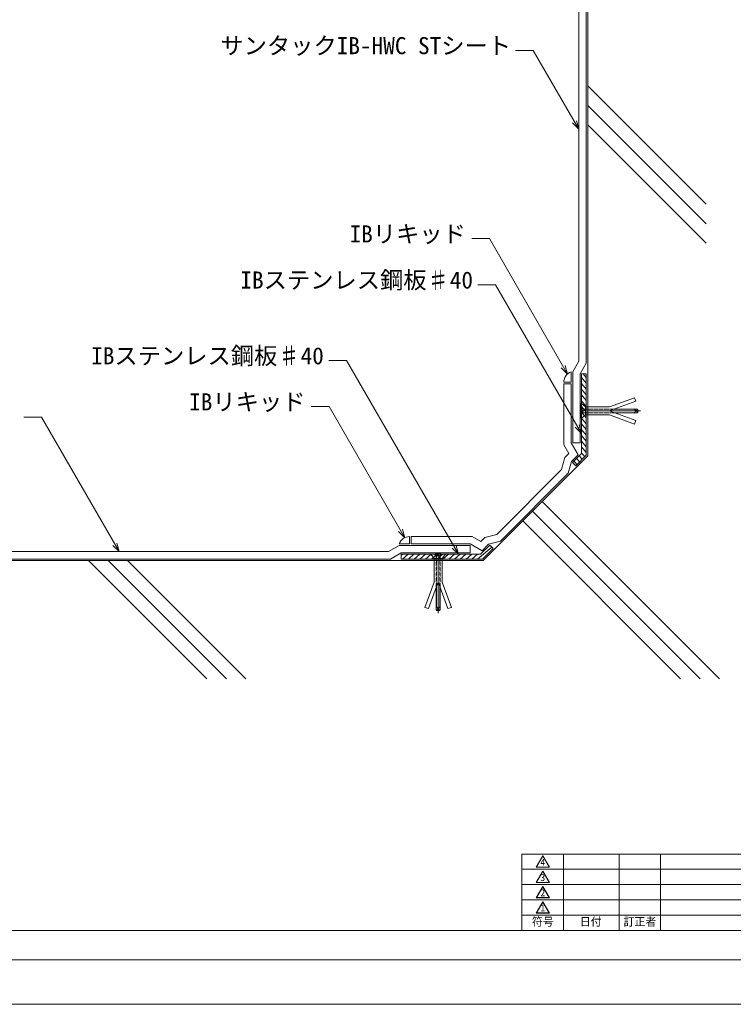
# Model space of a CAD drawing. Units: millimetres, scale not verified. Extents: x -742 to 742, y -525 to 525.
# Drawn here: x -182 to 301, y -525 to 141 of the extents above; entities that cross this region are included whole.
import ezdxf
from ezdxf.enums import TextEntityAlignment as Align

# ---------------------------------------------------------------- set-up
doc = ezdxf.new("R2010")
doc.units = ezdxf.units.MM
doc.header["$LTSCALE"] = 2
doc.linetypes.add('DASHED1', pattern=[1.8, 1.2, -0.6])
doc.linetypes.add('LONG_CHAIN', pattern=[21, 18, -1, 1, -1])
for name, color, linetype, lineweight in [('0-0_用紙枠', 134, 'Continuous', 9), ('0-1_輪郭線', 2, 'Continuous', 9), ('0-2_図面枠', 7, 'Continuous', 9), ('0-3_文字', 5, 'Continuous', 9), ('0-4_表題欄', 7, 'Continuous', 9), ('0-7_躯体', 7, 'Continuous', 9), ('0-8_IBｼｰﾄ', 7, 'Continuous', 9), ('0-9_部材(積層鋼板)', 4, 'Continuous', 9), ('0-A_IBリキッド', 7, 'Continuous', 9), ('0-B_寸法線', 7, 'Continuous', 9), ('0-C_部材(ﾋﾞｽ類)', 7, 'Continuous', 9), ('0-D_中心線', 2, 'LONG_CHAIN', 9)]:
    doc.layers.add(name, color=color, linetype=linetype, lineweight=lineweight)
doc.layers.add('0-5_0', color=7, linetype='Continuous')
doc.styles.add('ＭＳ ゴシック', font='')
doc.styles.get('ＭＳ ゴシック').set_extended_font_data('MS Gothic')

# ---------------------------------------------------------------- blocks, each defined once
blk = doc.blocks.new('囲い文字1')
at = {"layer": '0-3_文字'}
for p, q in [((0.934, -20.263), (0.846, -20.263)), ((1.022, -20.263), (0.934, -20.263)), ((-2.041, -25.463), (-2.156, -25.463)), ((-1.81, -25.063), (-1.925, -25.063)), ((-1.579, -24.663), (-1.694, -24.663)), ((-1.348, -24.263), (-1.463, -24.263)), ((-1.117, -23.863), (-1.232, -23.863)), ((-0.886, -23.463), (-1.001, -23.463)), ((-0.655, -23.063), (-0.77, -23.063)), ((-0.424, -22.663), (-0.539, -22.663)), ((-0.193, -22.263), (-0.309, -22.263)), ((0.038, -21.863), (-0.078, -21.863)), ((0.269, -21.463), (0.153, -21.463)), ((0.5, -21.063), (0.384, -21.063)), ((0.731, -20.663), (0.615, -20.663)), ((1.253, -20.663), (1.137, -20.663)), ((1.484, -21.063), (1.368, -21.063)), ((1.715, -21.463), (1.599, -21.463)), ((1.946, -21.863), (1.83, -21.863)), ((2.177, -22.263), (2.061, -22.263)), ((2.408, -22.663), (2.292, -22.663)), ((2.638, -23.063), (2.523, -23.063)), ((2.869, -23.463), (2.754, -23.463)), ((3.1, -23.863), (2.985, -23.863)), ((3.331, -24.263), (3.216, -24.263)), ((3.562, -24.663), (3.447, -24.663)), ((3.793, -25.063), (3.678, -25.063)), ((4.024, -25.463), (3.909, -25.463)), ((-2.272, -25.863), (-2.387, -25.863)), ((4.255, -25.863), (4.14, -25.863))]:
    blk.add_line(p, q, dxfattribs=at)
for points in [[(-2.329, -25.963), (0.934, -20.311), (0.934, -20.111), (-2.502, -26.063)], [(0.934, -20.311), (4.197, -25.963), (4.37, -26.063), (0.934, -20.111)], [(4.197, -25.963), (-2.329, -25.963), (-2.502, -26.063), (4.37, -26.063)]]:
    blk.add_lwpolyline(points, close=True, dxfattribs=at)
at = {"layer": '0-3_文字', "style": 'ＭＳ ゴシック'}
blk.add_text('1', height=3.651, dxfattribs=at).set_placement((-0.301, -26.315), align=Align.BOTTOM_LEFT)
blk = doc.blocks.new('U34')
at = {"layer": '0-5_0', "xscale": 2.585241, "yscale": 2.585241}
blk.add_blockref('囲い文字1', (6.246, 67.25), dxfattribs=at)
blk = doc.blocks.new('囲い文字2')
at = {"layer": '0-3_文字'}
for p, q in [((-13.922, 36.216), (-14.038, 36.216)), ((-13.691, 36.616), (-13.807, 36.616)), ((-13.488, 37.016), (-13.576, 37.016)), ((-13.4, 37.016), (-13.488, 37.016)), ((-13.169, 36.616), (-13.285, 36.616)), ((-12.938, 36.216), (-13.054, 36.216)), ((-16.694, 31.416), (-16.809, 31.416)), ((-16.463, 31.816), (-16.578, 31.816)), ((-16.232, 32.216), (-16.347, 32.216)), ((-16.001, 32.616), (-16.116, 32.616)), ((-15.77, 33.016), (-15.885, 33.016)), ((-15.539, 33.416), (-15.654, 33.416)), ((-15.308, 33.816), (-15.424, 33.816)), ((-15.077, 34.216), (-15.193, 34.216)), ((-14.846, 34.616), (-14.962, 34.616)), ((-14.615, 35.016), (-14.731, 35.016)), ((-14.384, 35.416), (-14.5, 35.416)), ((-14.153, 35.816), (-14.269, 35.816)), ((-12.707, 35.816), (-12.823, 35.816)), ((-12.477, 35.416), (-12.592, 35.416)), ((-12.246, 35.016), (-12.361, 35.016)), ((-12.015, 34.616), (-12.13, 34.616)), ((-11.784, 34.216), (-11.899, 34.216)), ((-11.553, 33.816), (-11.668, 33.816)), ((-11.322, 33.416), (-11.437, 33.416)), ((-11.091, 33.016), (-11.206, 33.016)), ((-10.86, 32.616), (-10.975, 32.616)), ((-10.629, 32.216), (-10.745, 32.216)), ((-10.398, 31.816), (-10.514, 31.816)), ((-10.167, 31.416), (-10.283, 31.416))]:
    blk.add_line(p, q, dxfattribs=at)
for points in [[(-16.751, 31.316), (-13.488, 36.968), (-13.488, 37.168), (-16.925, 31.216)], [(-13.488, 36.968), (-10.225, 31.316), (-10.052, 31.216), (-13.488, 37.168)], [(-10.225, 31.316), (-16.751, 31.316), (-16.925, 31.216), (-10.052, 31.216)]]:
    blk.add_lwpolyline(points, close=True, dxfattribs=at)
at = {"layer": '0-3_文字', "style": 'ＭＳ ゴシック'}
blk.add_text('2', height=3.651, dxfattribs=at).set_placement((-14.724, 30.963), align=Align.BOTTOM_LEFT)
blk = doc.blocks.new('U35')
at = {"layer": '0-5_0', "xscale": 2.585241, "yscale": 2.585241}
blk.add_blockref('囲い文字2', (43.53, -80.829), dxfattribs=at)
blk = doc.blocks.new('囲い文字3')
at = {"layer": '0-3_文字'}
for p, q in [((-7.555, 15.8), (-7.67, 15.8)), ((-7.324, 16.2), (-7.439, 16.2)), ((-7.093, 16.6), (-7.208, 16.6)), ((-6.862, 17), (-6.977, 17)), ((-6.631, 17.4), (-6.746, 17.4)), ((-6.4, 17.8), (-6.515, 17.8)), ((-6.169, 18.2), (-6.284, 18.2)), ((-5.938, 18.6), (-6.054, 18.6)), ((-5.707, 19), (-5.823, 19)), ((-5.476, 19.4), (-5.592, 19.4)), ((-5.245, 19.8), (-5.361, 19.8)), ((-5.042, 20.2), (-5.13, 20.2)), ((-4.954, 20.2), (-5.042, 20.2)), ((-4.723, 19.8), (-4.839, 19.8)), ((-4.492, 19.4), (-4.608, 19.4)), ((-4.261, 19), (-4.377, 19)), ((-4.03, 18.6), (-4.146, 18.6)), ((-3.799, 18.2), (-3.915, 18.2)), ((-3.568, 17.8), (-3.684, 17.8)), ((-3.337, 17.4), (-3.453, 17.4)), ((-3.107, 17), (-3.222, 17)), ((-2.876, 16.6), (-2.991, 16.6)), ((-2.645, 16.2), (-2.76, 16.2)), ((-2.414, 15.8), (-2.529, 15.8)), ((-8.247, 14.6), (-8.363, 14.6)), ((-8.017, 15), (-8.132, 15)), ((-7.786, 15.4), (-7.901, 15.4)), ((-2.183, 15.4), (-2.298, 15.4)), ((-1.952, 15), (-2.067, 15)), ((-1.721, 14.6), (-1.836, 14.6))]:
    blk.add_line(p, q, dxfattribs=at)
for points in [[(-8.305, 14.5), (-5.042, 20.152), (-5.042, 20.352), (-8.478, 14.4)], [(-5.042, 20.152), (-1.779, 14.5), (-1.605, 14.4), (-5.042, 20.352)], [(-1.779, 14.5), (-8.305, 14.5), (-8.478, 14.4), (-1.605, 14.4)]]:
    blk.add_lwpolyline(points, close=True, dxfattribs=at)
at = {"layer": '0-3_文字', "style": 'ＭＳ ゴシック'}
blk.add_text('3', height=3.651, dxfattribs=at).set_placement((-6.277, 14.147), align=Align.BOTTOM_LEFT)
blk = doc.blocks.new('U36')
at = {"layer": '0-5_0', "xscale": 2.585241, "yscale": 2.585241}
blk.add_blockref('囲い文字3', (21.695, -37.356), dxfattribs=at)
blk = doc.blocks.new('囲い文字4')
at = {"layer": '0-3_文字'}
for p, q in [((-6.096, 15.576), (-6.211, 15.576)), ((-5.865, 15.976), (-5.981, 15.976)), ((-5.662, 16.376), (-5.75, 16.376)), ((-5.574, 16.376), (-5.662, 16.376)), ((-5.343, 15.976), (-5.458, 15.976)), ((-5.112, 15.576), (-5.227, 15.576)), ((-8.867, 10.776), (-8.983, 10.776)), ((-8.636, 11.176), (-8.752, 11.176)), ((-8.405, 11.576), (-8.521, 11.576)), ((-8.174, 11.976), (-8.29, 11.976)), ((-7.944, 12.376), (-8.059, 12.376)), ((-7.713, 12.776), (-7.828, 12.776)), ((-7.482, 13.176), (-7.597, 13.176)), ((-7.251, 13.576), (-7.366, 13.576)), ((-7.02, 13.976), (-7.135, 13.976)), ((-6.789, 14.376), (-6.904, 14.376)), ((-6.558, 14.776), (-6.673, 14.776)), ((-6.327, 15.176), (-6.442, 15.176)), ((-4.881, 15.176), (-4.997, 15.176)), ((-4.65, 14.776), (-4.766, 14.776)), ((-4.419, 14.376), (-4.535, 14.376)), ((-4.188, 13.976), (-4.304, 13.976)), ((-3.957, 13.576), (-4.073, 13.576)), ((-3.726, 13.176), (-3.842, 13.176)), ((-3.495, 12.776), (-3.611, 12.776)), ((-3.264, 12.376), (-3.38, 12.376)), ((-3.034, 11.976), (-3.149, 11.976)), ((-2.803, 11.576), (-2.918, 11.576)), ((-2.572, 11.176), (-2.687, 11.176)), ((-2.341, 10.776), (-2.456, 10.776))]:
    blk.add_line(p, q, dxfattribs=at)
for points in [[(-8.925, 10.676), (-5.662, 16.328), (-5.662, 16.528), (-9.098, 10.576)], [(-5.662, 16.328), (-2.398, 10.676), (-2.225, 10.576), (-5.662, 16.528)], [(-2.398, 10.676), (-8.925, 10.676), (-9.098, 10.576), (-2.225, 10.576)]]:
    blk.add_lwpolyline(points, close=True, dxfattribs=at)
at = {"layer": '0-3_文字', "style": 'ＭＳ ゴシック'}
blk.add_text('4', height=3.651, dxfattribs=at).set_placement((-6.897, 10.323), align=Align.BOTTOM_LEFT)
blk = doc.blocks.new('U37')
at = {"layer": '0-5_0', "xscale": 2.585241, "yscale": 2.585241}
blk.add_blockref('囲い文字4', (23.297, -27.47), dxfattribs=at)
blk = doc.blocks.new('T17')
at = {"layer": '0-4_表題欄'}
for p, q in [((0, 103.125), (675, 103.125)), ((0, 0), (0, 103.125)), ((56.25, 0), (56.25, 103.125)), ((131.25, 0), (131.25, 103.125)), ((187.5, 0), (187.5, 103.125)), ((675, 0), (675, 103.125)), ((0, 82.5), (675, 82.5)), ((0, 61.875), (675, 61.875)), ((0, 41.25), (675, 41.25)), ((0, 20.625), (675, 20.625)), ((0, 0), (675, 0))]:
    blk.add_line(p, q, dxfattribs=at)
for name, p in [('U37', (19.465, 85.312)), ('U36', (19.465, 64.688)), ('U35', (19.465, 44.062)), ('U34', (19.465, 23.438))]:
    blk.add_blockref(name, p, dxfattribs=at)
at = {"layer": '0-4_表題欄', "style": 'ＭＳ ゴシック'}
for s, p in [('符号', (13.421, 2.926)), ('日付', (78.129, 3.033)), ('訂正者', (137.359, 2.955)), ('訂正概要', (401.921, 2.983))]:
    blk.add_text(s, height=10.82, dxfattribs=at).set_placement(p, align=Align.BOTTOM_LEFT)

msp = doc.modelspace()

# ---------------------------------------------------------------- linework, layer by layer
at = {"layer": '0-0_用紙枠'}
msp.add_lwpolyline([(-742.5, -525), (742.5, -525), (742.5, 525), (-742.5, 525)], close=True, dxfattribs=at)
at = {"layer": '0-1_輪郭線'}
msp.add_lwpolyline([(-692.5, -475), (692.5, -475), (692.5, 475), (-692.5, 475)], close=True, dxfattribs=at)
at = {"layer": '0-2_図面枠'}
msp.add_lwpolyline([(-712.5, -495), (712.5, -495), (712.5, 495), (-712.5, 495)], close=True, dxfattribs=at)
at = {"layer": '0-7_躯体'}
for p, q in [((282.575, 15.841), (202.575, 95.841)), ((282.575, 2.641), (202.575, 82.641)), ((282.575, -10.558), (202.575, 69.442)), ((291.775, -305), (171.82, -185.045)), ((278.575, -305), (165.22, -191.645)), ((265.376, -305), (158.62, -198.244)), ((131.865, -225), (-268.135, -225)), ((-54.924, -305), (-134.924, -225)), ((-41.724, -305), (-121.725, -225)), ((-28.525, -305), (-108.525, -225))]:
    msp.add_line(p, q, dxfattribs=at)
msp.add_lwpolyline([(131.865, -225), (202.575, -154.289), (202.575, 245.711)], dxfattribs=at)
at = {"layer": '0-8_IBｼｰﾄ'}
for p, q in [((196.575, -90.318), (196.575, 245.711)), ((201.575, -91.658), (201.575, 245.711)), ((192.409, -97.535), (196.575, -90.318)), ((197.409, -98.875), (201.575, -91.658)), ((197.409, -98.875), (197.409, -145.563)), ((186.409, -146.903), (186.409, -105.535)), ((191.409, -105.535), (186.409, -105.535)), ((191.409, -145.563), (191.409, -105.535)), ((196.016, -153.543), (191.409, -145.563)), ((189.767, -152.72), (186.409, -146.903)), ((187.075, -155.412), (189.767, -152.72)), ((187.075, -155.412), (184.918, -163.461)), ((191.558, -158), (189.401, -166.049)), ((191.558, -158), (196.016, -153.543)), ((141.037, -207.343), (184.918, -163.461)), ((143.625, -211.826), (189.401, -166.049)), ((124.479, -208.833), (83.111, -208.833)), ((83.111, -213.833), (83.111, -208.833)), ((130.295, -212.192), (124.479, -208.833)), ((132.987, -209.5), (130.295, -212.192)), ((132.987, -209.5), (141.037, -207.343)), ((135.575, -213.983), (143.625, -211.826)), ((67.894, -219), (-268.135, -219)), ((75.111, -214.833), (67.894, -219)), ((123.139, -213.833), (83.111, -213.833)), ((131.118, -218.44), (123.139, -213.833)), ((135.575, -213.983), (131.118, -218.44)), ((69.234, -224), (-268.135, -224)), ((76.451, -219.833), (69.234, -224)), ((76.451, -219.833), (123.139, -219.833))]:
    msp.add_line(p, q, dxfattribs=at)
for points in [[(197.409, -145.563), (192.409, -145.563), (192.409, -97.535)], [(123.139, -219.833), (123.139, -214.833), (75.111, -214.833)]]:
    msp.add_lwpolyline(points, dxfattribs=at)
at = {"layer": '0-9_部材(積層鋼板)', "color": 7}
for p, q in [((198.409, -152.563), (198.409, -98.875)), ((201.575, -98.875), (198.409, -98.875)), ((192.265, -158.707), (198.409, -152.563)), ((194.504, -160.946), (192.265, -158.707)), ((136.282, -214.69), (130.139, -220.833)), ((138.522, -216.929), (136.282, -214.69)), ((130.139, -220.833), (76.451, -220.833)), ((76.451, -224), (76.451, -220.833))]:
    msp.add_line(p, q, dxfattribs=at)
at = {"layer": '0-9_部材(積層鋼板)'}
for p, q in [((201.575, -101.289), (199.563, -98.875)), ((201.575, -105.193), (198.409, -101.395)), ((201.575, -109.097), (198.409, -105.299)), ((201.575, -113.002), (198.409, -109.203)), ((201.575, -116.906), (198.409, -113.107)), ((201.575, -120.81), (198.409, -117.011)), ((201.575, -128.618), (198.409, -124.82)), ((201.575, -132.523), (198.409, -128.724)), ((201.575, -136.427), (198.409, -132.628)), ((201.575, -140.331), (198.409, -136.533)), ((201.575, -144.235), (198.409, -140.437)), ((201.575, -148.139), (198.409, -144.341)), ((201.575, -152.044), (198.409, -148.245)), ((200.633, -154.817), (198.409, -152.149)), ((195.308, -160.143), (193.272, -157.7)), ((197.083, -158.368), (195.047, -155.925)), ((198.858, -156.593), (196.822, -154.15)), ((128.13, -224), (137.653, -216.061)), ((76.451, -221.516), (77.27, -220.833)), ((77.375, -224), (81.174, -220.833)), ((81.279, -224), (85.078, -220.833)), ((85.184, -224), (88.982, -220.833)), ((89.088, -224), (92.886, -220.833)), ((92.992, -224), (96.791, -220.833)), ((96.896, -224), (100.695, -220.833)), ((104.705, -224), (108.503, -220.833)), ((108.609, -224), (112.407, -220.833)), ((112.513, -224), (116.312, -220.833)), ((116.417, -224), (120.216, -220.833)), ((120.322, -224), (124.12, -220.833)), ((124.226, -224), (128.024, -220.833))]:
    msp.add_line(p, q, dxfattribs=at)
at = {"layer": '0-9_部材(積層鋼板)', "color": 7}
for points in [[(194.504, -160.946), (201.575, -153.875), (201.575, -98.875)], [(138.522, -216.929), (131.451, -224), (76.451, -224)]]:
    msp.add_lwpolyline(points, dxfattribs=at)
at = {"layer": '0-9_部材(積層鋼板)'}
for points in [[(201.575, -124.714), (200.878, -123.877), (198.409, -120.916)], [(100.801, -224), (101.453, -223.456), (104.599, -220.833)]]:
    msp.add_lwpolyline(points, dxfattribs=at)
at = {"layer": '0-A_IBリキッド'}
for p, q in [((191.409, -104.535), (191.409, -97.535)), ((191.409, -104.535), (186.409, -104.535)), ((82.111, -213.833), (82.111, -208.833)), ((82.111, -213.833), (75.111, -213.833))]:
    msp.add_line(p, q, dxfattribs=at)
for centre, start, end in [((193.809, -104.535), 108.92464, 180), ((82.111, -216.233), 90, 161.07536)]:
    msp.add_arc(centre, 7.4, start, end, dxfattribs=at)
at = {"layer": '0-B_寸法線'}
for p, q in [((136.122, -7.447), (124.122, -7.447)), ((188.952, -98.952), (136.122, -7.447)), ((140.322, -38.59), (128.322, -38.59)), ((198.409, -139.199), (140.322, -38.59))]:
    msp.add_line(p, q, dxfattribs=at)
for points in [[(196.575, 66.502), (165.776, 119.849), (153.776, 119.849)], [(192.333, 70.745), (196.575, 66.502), (195.023, 72.298)], [(115.092, -220.833), (39.438, -89.796), (27.438, -89.796)], [(184.709, -94.71), (188.952, -98.952), (187.399, -93.157)], [(78.828, -209.601), (27.639, -120.938), (15.639, -120.938)], [(-114.359, -219), (-166.799, -128.171), (-178.799, -128.171)], [(194.166, -134.957), (198.409, -139.199), (196.856, -133.404)], [(74.585, -205.359), (78.828, -209.601), (77.275, -203.806)], [(-118.601, -214.757), (-114.359, -219), (-115.912, -213.204)], [(110.849, -216.591), (115.092, -220.833), (113.539, -215.038)]]:
    msp.add_lwpolyline(points, dxfattribs=at)
at = {"layer": '0-C_部材(ﾋﾞｽ類)'}
for p, q in [((198.409, -118.877), (201.12, -121.127)), ((198.409, -128.877), (198.409, -118.877)), ((217.305, -121.127), (234.255, -114.958)), ((217.746, -123.627), (235.11, -117.307)), ((235.11, -117.307), (234.255, -114.958)), ((197.975, -122.077), (197.975, -125.677)), ((198.225, -122.077), (197.975, -122.077)), ((198.225, -125.677), (197.975, -125.677)), ((217.305, -121.127), (201.12, -121.127)), ((201.12, -126.627), (201.12, -121.127)), ((217.746, -124.127), (235.11, -130.447)), ((220.356, -122.677), (233.515, -122.677)), ((220.356, -125.077), (233.515, -125.077)), ((220.494, -122.627), (235.969, -122.627)), ((220.494, -125.127), (235.969, -125.127)), ((235.969, -123.877), (233.515, -122.677)), ((235.969, -123.877), (233.515, -125.077)), ((235.969, -125.127), (235.969, -122.627)), ((236.478, -123.077), (235.969, -122.627)), ((235.969, -125.127), (236.478, -124.677)), ((236.478, -124.677), (236.478, -123.077)), ((198.409, -128.877), (198.225, -128.877)), ((217.305, -126.627), (234.255, -132.797)), ((235.11, -130.447), (234.255, -132.797)), ((96.453, -220.833), (96.453, -220.649)), ((96.453, -220.833), (106.453, -220.833)), ((98.703, -223.545), (104.203, -223.545)), ((103.253, -220.399), (99.653, -220.399)), ((99.653, -220.649), (99.653, -220.399)), ((103.253, -220.649), (103.253, -220.399)), ((106.453, -220.833), (104.203, -223.545)), ((104.203, -239.73), (104.203, -223.545)), ((98.703, -239.73), (92.534, -256.68)), ((101.203, -240.171), (94.883, -257.535)), ((100.203, -242.918), (100.203, -258.393)), ((100.253, -242.781), (100.253, -255.94)), ((101.703, -240.171), (108.023, -257.535)), ((102.653, -242.781), (102.653, -255.94)), ((102.703, -242.918), (102.703, -258.393)), ((104.203, -239.73), (110.372, -256.68)), ((94.883, -257.535), (92.534, -256.68)), ((100.203, -258.393), (102.703, -258.393)), ((100.203, -258.393), (100.653, -258.902)), ((101.453, -258.393), (100.253, -255.94)), ((100.653, -258.902), (102.253, -258.902)), ((101.453, -258.393), (102.653, -255.94)), ((102.253, -258.902), (102.703, -258.393)), ((108.023, -257.535), (110.372, -256.68))]:
    msp.add_line(p, q, dxfattribs=at)
at = {"layer": '0-C_部材(ﾋﾞｽ類)', "color": 134, "linetype": 'DASHED1'}
for p, q in [((198.225, -121.932), (199.048, -121.932)), ((198.225, -125.677), (198.798, -125.677)), ((198.225, -125.822), (199.048, -125.822)), ((198.798, -125.677), (198.798, -122.077)), ((199.372, -125.077), (198.798, -125.677)), ((199.372, -125.077), (199.372, -122.677)), ((199.372, -122.677), (220.356, -122.677)), ((199.372, -125.077), (220.356, -125.077)), ((99.508, -220.649), (99.508, -221.473)), ((99.653, -220.649), (99.653, -221.222)), ((99.653, -221.222), (103.253, -221.222)), ((100.253, -221.797), (99.653, -221.222)), ((100.253, -221.797), (102.653, -221.797)), ((100.253, -221.797), (100.253, -242.781)), ((102.653, -221.797), (102.653, -242.781)), ((103.398, -220.649), (103.398, -221.473))]:
    msp.add_line(p, q, dxfattribs=at)
at = {"layer": '0-C_部材(ﾋﾞｽ類)', "color": 4}
for p, q in [((214.246, -124.127), (214.246, -123.627)), ((217.746, -124.127), (217.746, -123.627)), ((101.203, -236.671), (101.703, -236.671)), ((101.203, -240.171), (101.703, -240.171))]:
    msp.add_line(p, q, dxfattribs=at)
at = {"layer": '0-C_部材(ﾋﾞｽ類)'}
for points in [[(198.409, -118.877), (198.225, -118.877), (198.225, -128.877)], [(198.409, -128.877), (201.12, -126.627), (217.305, -126.627)], [(106.453, -220.833), (106.453, -220.649), (96.453, -220.649)], [(96.453, -220.833), (98.703, -223.545), (98.703, -239.73)]]:
    msp.add_lwpolyline(points, dxfattribs=at)
at = {"layer": '0-C_部材(ﾋﾞｽ類)', "color": 134, "linetype": 'DASHED1'}
for points in [[(199.372, -122.677), (198.798, -122.077), (198.225, -122.077)], [(220.494, -122.627), (199.664, -122.627), (199.048, -121.932)], [(220.494, -125.127), (199.664, -125.127), (199.048, -125.822)], [(100.203, -242.918), (100.203, -222.089), (99.508, -221.473)], [(102.653, -221.797), (103.253, -221.222), (103.253, -220.649)], [(102.703, -242.918), (102.703, -222.089), (103.398, -221.473)]]:
    msp.add_lwpolyline(points, dxfattribs=at)
at = {"layer": '0-D_中心線'}
for p, q in [((238.164, -123.877), (196.363, -123.877)), ((101.453, -260.588), (101.453, -218.788))]:
    msp.add_line(p, q, dxfattribs=at)

# ---------------------------------------------------------------- block references
at = {"layer": '0-4_表題欄', "xscale": 0.5, "yscale": 0.5}
msp.add_blockref('T17', (158.125, -475), dxfattribs=at)

# ---------------------------------------------------------------- texts
at = {"layer": '0-3_文字', "color": 7, "style": 'ＭＳ ゴシック'}
for s, p in [('サンタックIB-HWC STシート', (-45.838, 113.79)), ('IBリキッド', (41.552, -13.506)), ('IBステンレス鋼板♯40', (-32.277, -44.649)), ('IBステンレス鋼板♯40', (-133.161, -95.855)), ('IBリキッド', (-66.931, -126.997))]:
    msp.add_text(s, height=11.54, dxfattribs=at).set_placement(p, align=Align.BOTTOM_LEFT)

doc.saveas('drawing.dxf')
